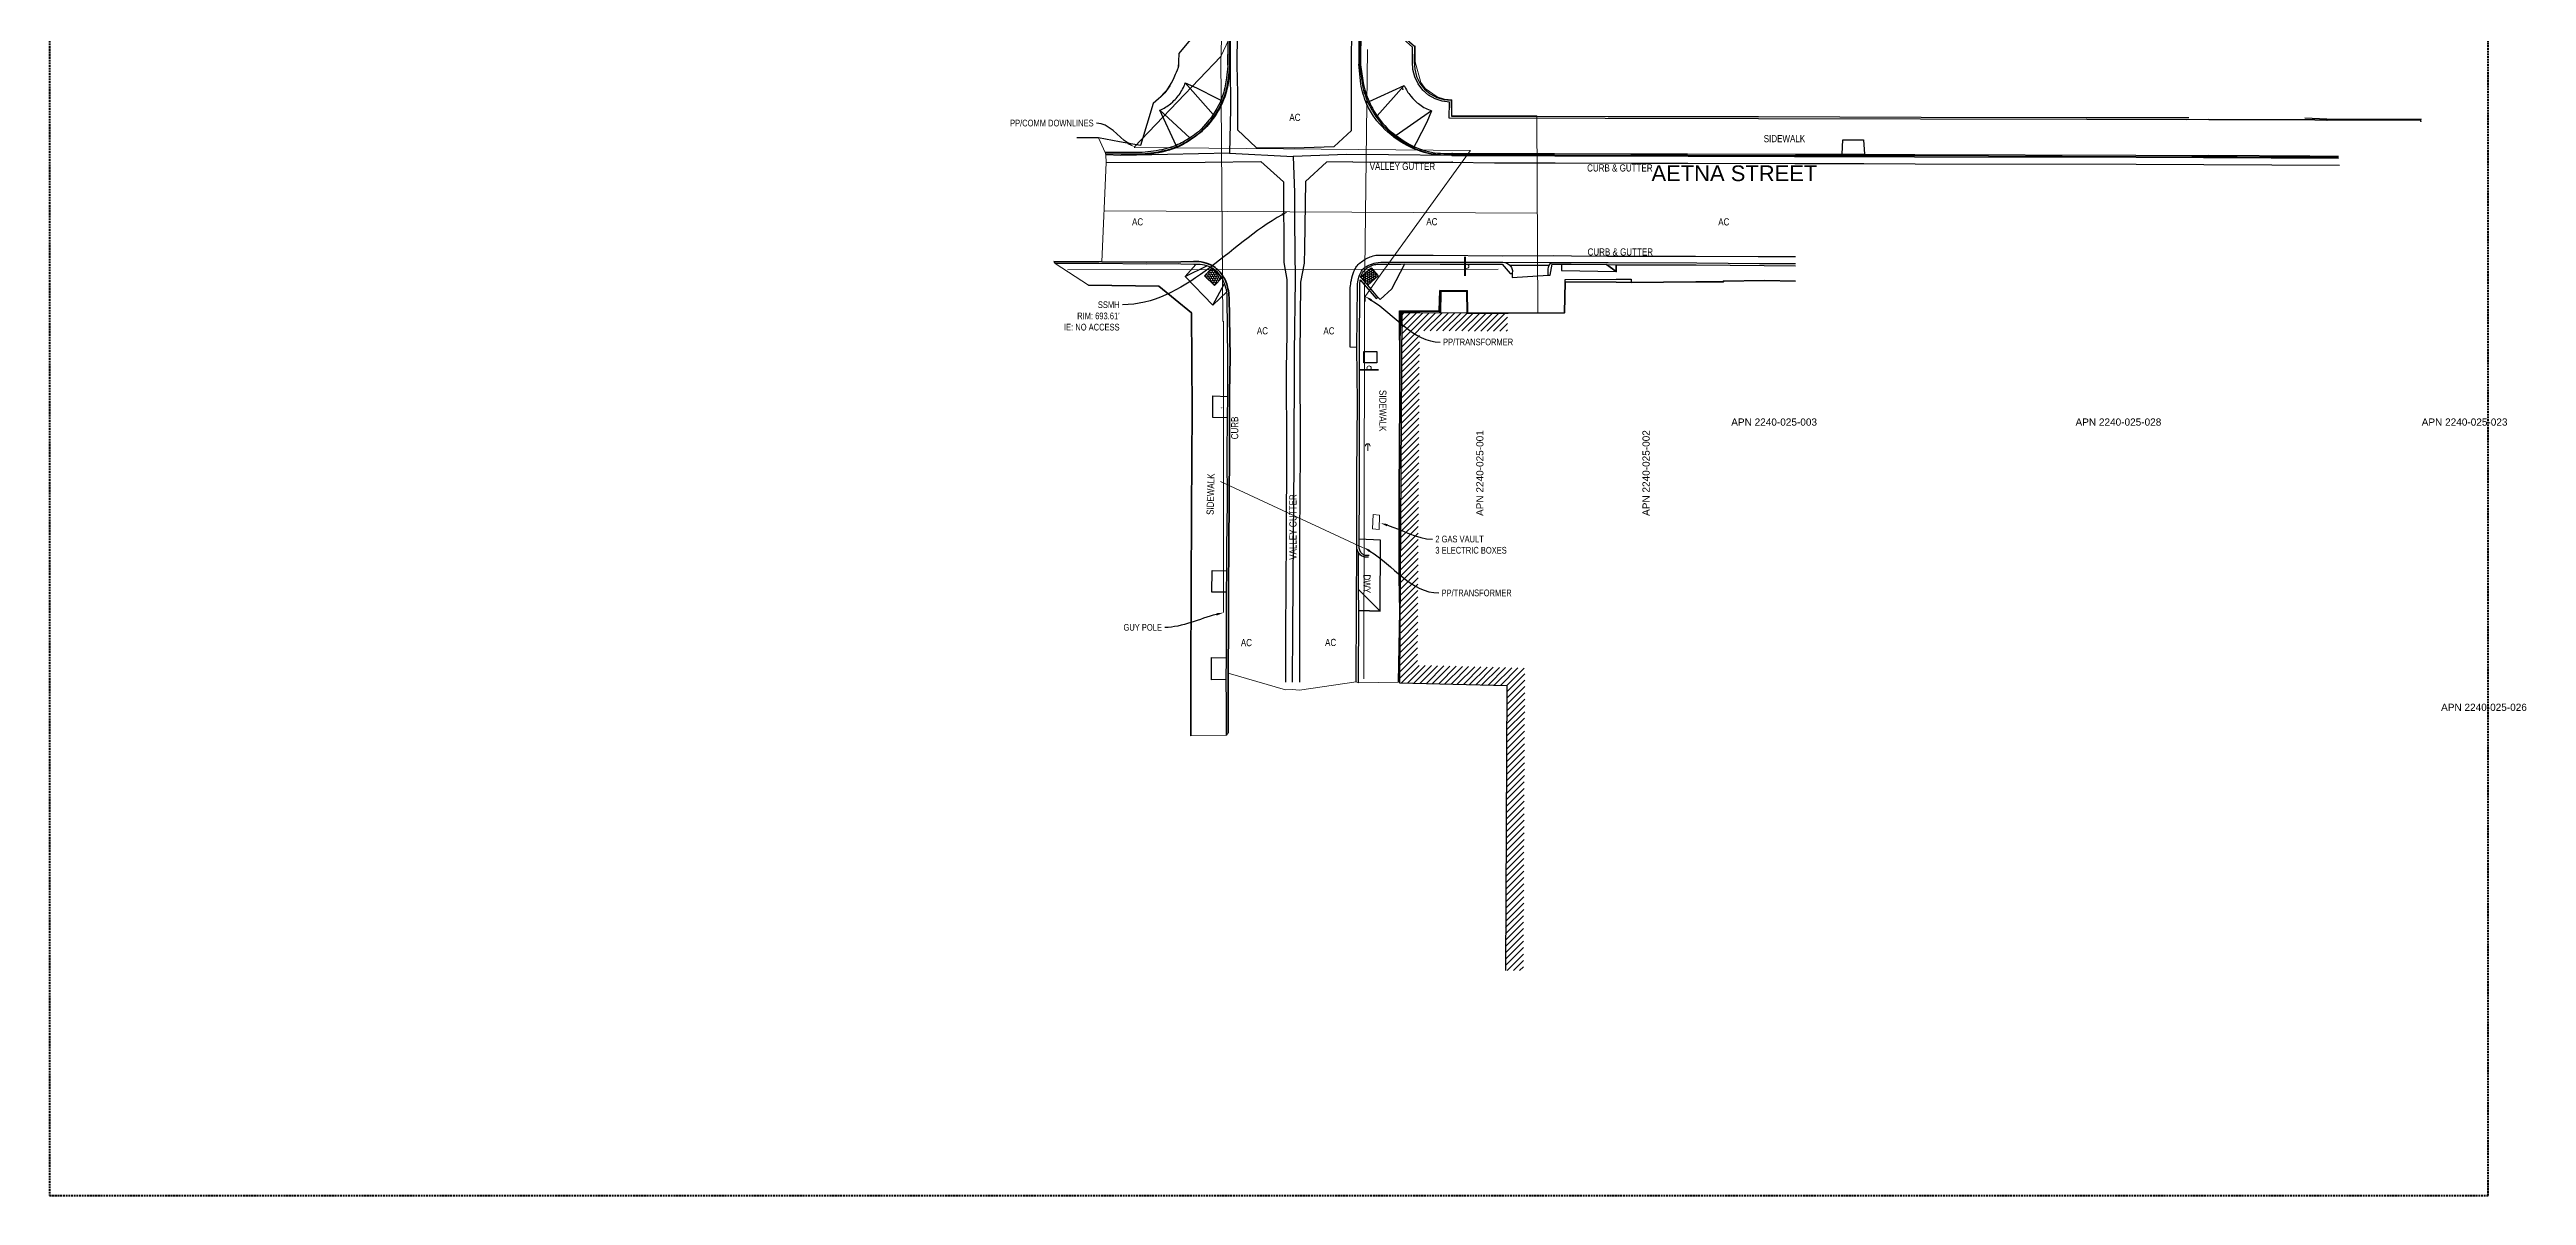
# Model space of a CAD drawing. Extents: x 6426839 to 6430001, y 1887965 to 1888845.
# Drawn here: x 6426927 to 6427618, y 1887965 to 1888285 of the extents above; entities that cross this region are included whole.
import ezdxf
from ezdxf import colors
from ezdxf.entities.mleader import LeaderData, LeaderLine
from ezdxf.lldxf.tags import DXFTag
from ezdxf.math import Vec2, Vec3

# ---------------------------------------------------------------- set-up
doc = ezdxf.new("R2010")
doc.units = 21
doc.header["$MEASUREMENT"] = 0
doc.linetypes.add('DASHED', pattern=[0.75, 0.5, -0.25])
doc.layers.get('0').update_dxf_attribs({"color": 253})
doc.layers.add('C-TINN-DSRF-BNDY-', color=253, linetype='Continuous', lineweight=15, plot=False)
for name, color, linetype, lineweight in [('R-Row-Misc-Txto', 253, 'Continuous', 5), ('R-Row-Sname', 253, 'Continuous', 0), ('V-ANNO-BRNG-LINE-', 253, 'DASHED', 50), ('V-DETL-PATT-BLDG-', 253, 'Continuous', 13), ('VF-BLDG-LINE-', 253, 'Continuous', 25), ('VF-COMM-OVHD-LINE-', 253, 'OVERHEADCOMM', 15), ('VF-ELEC-OVHD-LINE-', 253, 'OVERHEADELECTRIC', 15), ('VF-FENC-LINE-', 253, 'FENCE', 25), ('VF-NGAS-VALT-LINE-', 253, 'Continuous', 13), ('VF-PVMT-EDGE-LINE-', 253, 'EDGEOFPAVEMENT', 35), ('VF-ROAD-DRIV-LINE-', 253, 'Continuous', 35), ('VF-SSWR-PIPE-LINE-QLA-', 253, 'SEWER', 15), ('VF-TOPO-CONC-EDGE-LINE-', 253, 'Continuous', 25), ('VF-TOPO-CONC-GTFL-LINE-', 253, 'Continuous', 25), ('VF-TOPO-CONC-LIPG-LINE-', 253, 'Continuous', 25), ('VF-TOPO-CONC-TBCB-LINE-', 253, 'Continuous', 25), ('VF-TOPO-CONC-TBWK-LINE-', 253, 'Continuous', 35), ('VF-TOPO-CONC-TFCB-LINE-', 253, 'Continuous', 25), ('VF-TOPO-TEXT-', 253, 'Continuous', 25), ('VN-ELEC-GWIR-', 253, 'Continuous', 13), ('VN-ELEC-GWIR-SYMB-', 253, 'Continuous', 13), ('VN-ELEC-TSEL-SYMB-', 253, 'Continuous', 13), ('VN-PLNT-TREE-', 253, 'Continuous', 13)]:
    doc.layers.add(name, color=color, linetype=linetype, lineweight=lineweight)
doc.styles.add('G1_1 8_0', font='arial.ttf')
doc.styles.add('G4_7 32', font='arial.ttf', dxfattribs={"height": 0.219})
doc.styles.add('NCS1', font='arial.ttf', dxfattribs={"width": 0.8, "height": 0.09375})
doc.styles.add('NCS1-Anno', font='arial.ttf', dxfattribs={"width": 0.8, "height": 0.1})
doc.styles.get("Standard").update_dxf_attribs({"font": 'arial.ttf'})
tags = doc.linetypes.add('EDGEOFPAVEMENT', pattern='A,1,-0.03,["EP",Standard,S=0.08,R=0,X=0,Y=-0.04],-0.16,1', length=2.19).pattern_tags.tags
tags[6] = DXFTag(74, 10)
tags = doc.linetypes.add('FENCE', pattern='A,0.5,-0.03,["X",Standard,S=0.08,R=0,X=0,Y=-0.04],-0.08,0.5', length=1.11).pattern_tags.tags
tags[6] = DXFTag(74, 10)
tags = doc.linetypes.add('OVERHEADCOMM', pattern='A,1,-0.03,["OC",Standard,S=0.08,R=0,X=0,Y=-0.04],-0.16,1', length=2.19).pattern_tags.tags
tags[6] = DXFTag(74, 10)
tags = doc.linetypes.add('OVERHEADELECTRIC', pattern='A,1,-0.03,["OE",Standard,S=0.08,R=0,X=0,Y=-0.04],-0.16,1', length=2.19).pattern_tags.tags
tags[6] = DXFTag(74, 10)
tags = doc.linetypes.add('SEWER', pattern='A,1,-0.03,["SS",Standard,S=0.08,R=0,X=0,Y=-0.04],-0.16,1', length=2.19).pattern_tags.tags
tags[6] = DXFTag(74, 10)

# ---------------------------------------------------------------- blocks, each defined once
blk = doc.blocks.new('Guy Wire')
at = {"color": 0}
blk.add_line((0, 0), (0, 0.101), dxfattribs=at)
blk.add_arc((0, 0.033), 0.0335, 180.3664, 359.6336, dxfattribs=at)
blk = doc.blocks.new('Sign')
at = {"color": 0}
for p, q in [((0.131, -0.018), (-0.131, -0.018)), ((0.131, -0.03), (-0.131, -0.03))]:
    blk.add_line(p, q, dxfattribs=at)
blk.add_circle((0, 0), 0.03, dxfattribs=at)

msp = doc.modelspace()

# ---------------------------------------------------------------- hatches: boundary and pattern name
at = {"layer": 'V-DETL-PATT-BLDG-'}
h = msp.add_hatch(dxfattribs=at)
h.set_pattern_fill('ANSI31', color=256, scale=10)
h.set_pattern_definition([(45, (0, 0), (-0.88388347648, 0.88388347648), [])])
h.paths.add_polyline_path([(6427338.62, 1888112.39), (6427308.67, 1888113.16), (6427309.23, 1888206.72), (6427304.23, 1888206.72), (6427303.73, 1888123.07), (6427304.29, 1888121.61), (6427303.72, 1888121.39), (6427303.64, 1888108.29), (6427333.6, 1888107.52), (6427333.19, 1888028.07), (6427338.19, 1888028.05)])
h.paths.add_polyline_path([(6427333.78, 1888211.36), (6427328.52, 1888211.37), (6427322.61, 1888211.34), (6427322.59, 1888211.39), (6427315.09, 1888211.41), (6427315.09, 1888211.4), (6427315.08, 1888211.41), (6427306.35, 1888211.43), (6427304.26, 1888211.44), (6427304.26, 1888211.02), (6427304.25, 1888209.76), (6427309.19, 1888209.76), (6427309.19, 1888206.72), (6427309.23, 1888206.72), (6427309.23, 1888206.42), (6427333.77, 1888206.36)])
h.paths.add_polyline_path([(6427309.19, 1888209.76), (6427304.25, 1888209.76), (6427304.23, 1888206.72), (6427309.19, 1888206.72)])
at = {"layer": 'VF-TOPO-CONC-EDGE-LINE-'}
h = msp.add_hatch(dxfattribs=at)
h.set_pattern_fill('HONEY', color=256, scale=3, angle=94.26735)
h.set_pattern_definition([(94.267348677, (8788496.46813, -4380751.9702), (-0.365715071283, 0.536775080119), [0.375, -0.75]), (214.267348677, (8788496.46813, -4380751.9702), (-0.28200331986, -0.585106082337), [0.375, -0.75]), (154.267348677, (8788496.46813, -4380751.9702), (-0.647718391143, -0.048331002219), [-0.75, 0.375])])
h.paths.add_polyline_path([(6427251.36, 1888223.95), (6427249.63, 1888222.18), (6427249.64, 1888221.98), (6427251.84, 1888220.93), (6427253.01, 1888220.44), (6427253.42, 1888220.47), (6427254.14, 1888221.2)])
h.paths.add_polyline_path([(6427249.64, 1888221.98), (6427249.69, 1888221.35), (6427250.74, 1888220.3), (6427253.01, 1888220.44), (6427251.84, 1888220.93)])
h.paths.add_polyline_path([(6427250.94, 1888220.11), (6427252.03, 1888219.04), (6427252.14, 1888219.15), (6427253.22, 1888220.25)])
h.paths.add_polyline_path([(6427250.74, 1888220.3), (6427250.94, 1888220.11), (6427253.22, 1888220.25), (6427253.29, 1888220.33), (6427253.01, 1888220.44)])
h.paths.add_polyline_path([(6427249.5, 1888222.05), (6427249.24, 1888221.79), (6427249.69, 1888221.35), (6427249.64, 1888221.98)])
h = msp.add_hatch(dxfattribs=at)
h.set_pattern_fill('HONEY', color=256, scale=3)
h.set_pattern_definition([(0, (0, 0), (0.5625, 0.324759526419), [0.375, -0.75]), (120, (0, 0), (-0.5625, 0.324759526419), [0.375, -0.75]), (60, (0, 0), (1e-16, 0.649519052838), [-0.75, 0.375])])
h.paths.add_polyline_path([(6427297.69, 1888221.77), (6427296.11, 1888223.6), (6427295.9, 1888223.6), (6427294.69, 1888221.48), (6427294.12, 1888220.35), (6427294.11, 1888219.94), (6427294.79, 1888219.17)])
h.paths.add_polyline_path([(6427295.9, 1888223.6), (6427295.27, 1888223.59), (6427294.15, 1888222.62), (6427294.12, 1888220.35), (6427294.69, 1888221.48)], flags=17)
h.paths.add_polyline_path([(6427293.94, 1888222.44), (6427292.79, 1888221.43), (6427292.9, 1888221.31), (6427293.91, 1888220.16)])
h.paths.add_polyline_path([(6427294.15, 1888222.62), (6427293.94, 1888222.44), (6427293.91, 1888220.16), (6427293.98, 1888220.08), (6427294.12, 1888220.35)])
h.paths.add_polyline_path([(6427295.98, 1888223.74), (6427295.74, 1888224.01), (6427295.27, 1888223.59), (6427295.9, 1888223.6)])

# ---------------------------------------------------------------- linework, layer by layer
at = {"layer": 'C-TINN-DSRF-BNDY-'}
msp.add_lwpolyline([(6427246.67, 1888289.24), (6427242.16, 1888283.79), (6427242.01, 1888281.56), (6427241.93, 1888279.91), (6427241.14, 1888277.9), (6427240.33, 1888276.19), (6427238.72, 1888273.47), (6427236.46, 1888271.14), (6427234.96, 1888269.87), (6427231.42, 1888258.08), (6427225.58, 1888259.12), (6427219.74, 1888260.29), (6427221.58, 1888256.21), (6427221.75, 1888255.53), (6427221.9, 1888253.42), (6427220.64, 1888225.68), (6427207.26, 1888225.79), (6427207.6, 1888225.24), (6427216.95, 1888219.13), (6427236.5, 1888218.9), (6427245.68, 1888211.44), (6427245.83, 1888184.28), (6427245.69, 1888156.45), (6427245.44, 1888111.82), (6427245.51, 1888093.48), (6427255.39, 1888093.65), (6427255.89, 1888094.35), (6427255.9, 1888110.99), (6427271.84, 1888106.35), (6427273.71, 1888106.37), (6427275.78, 1888106.26), (6427291.6, 1888108.54), (6427292.24, 1888108.25), (6427303.36, 1888108.5), (6427303.73, 1888128.24), (6427303.53, 1888137.66), (6427303.54, 1888147.75), (6427303.53, 1888161.53), (6427303.79, 1888186.97), (6427303.76, 1888203.73), (6427303.98, 1888211.75), (6427314.68, 1888211.9), (6427315.09, 1888211.4), (6427315.18, 1888217.35), (6427322.44, 1888217.37), (6427322.51, 1888211.56), (6427322.61, 1888211.34), (6427333.97, 1888211.4), (6427342.27, 1888211.43), (6427341.99, 1888266.4), (6427318.23, 1888266.46), (6427318.24, 1888270.85), (6427316.16, 1888271.07), (6427314.17, 1888271.7), (6427310.82, 1888274.06), (6427309.57, 1888275.66), (6427308.01, 1888281.47), (6427308.04, 1888285.9)], dxfattribs=at)
at = {"layer": 'V-ANNO-BRNG-LINE-'}
msp.add_lwpolyline([(6426927.23, 1888845.31), (6426927.23, 1887965.31), (6427607.23, 1887965.31), (6427607.23, 1888845.31), (6426927.23, 1888845.31)], dxfattribs=at)
at = {"layer": 'VF-BLDG-LINE-'}
for p, q in [((6427304.26, 1888211.44), (6427303.64, 1888108.29)), ((6427333.78, 1888211.36), (6427304.26, 1888211.44)), ((6427303.64, 1888108.29), (6427333.6, 1888107.52)), ((6427333.6, 1888107.52), (6427333.19, 1888028.07))]:
    msp.add_line(p, q, dxfattribs=at)
at = {"layer": 'VF-COMM-OVHD-LINE-', "ltscale": 0.6, "elevation": 694.48}
msp.add_lwpolyline([(6427294.08, 1888214.61), (6427294.07, 1888216.04)], dxfattribs=at)
at = {"layer": 'VF-COMM-OVHD-LINE-', "ltscale": 0.6}
for points in [[(6427254.58, 1888200.51), (6427254.58, 1888209.09)], [(6427254.56, 1888127.84), (6427254.58, 1888200.51)]]:
    msp.add_lwpolyline(points, dxfattribs=at)
at = {"layer": 'VF-ELEC-OVHD-LINE-', "ltscale": 0.6}
for points, elevation in [([(6427253.95, 1888282.98), (6427255.1, 1888366.87)], 694.59), ([(6427229.68, 1888257.7), (6427253.88, 1888282.93)], 694.69), ([(6427293.86, 1888215.99), (6427294.73, 1888284.87)], 694.48), ([(6427297.49, 1888220.91), (6427323.33, 1888256.62)], 694.48), ([(6427297.49, 1888220.91), (6427294.07, 1888216.04)], 694.48), ([(6427293.86, 1888206.27), (6427293.86, 1888215.99)], 694.48), ([(6427293.86, 1888206.27), (6427293.75, 1888109.36)], 694.48)]:
    msp.add_lwpolyline(points, dxfattribs=dict(at, elevation=elevation))
for points in [[(6427253.88, 1888282.93), (6427254.36, 1888209.05)], [(6427323.44, 1888256.75), (6427229.68, 1888257.56)], [(6427211.12, 1888223.48), (6427331.15, 1888223.64)], [(6427293.54, 1888145.92), (6427253.78, 1888164.45)]]:
    msp.add_lwpolyline(points, dxfattribs=at)
at = {"layer": 'VF-FENC-LINE-'}
msp.add_lwpolyline([(6427246.67, 1888289.24), (6427242.16, 1888283.79), (6427242.01, 1888281.56), (6427242.03, 1888281.15), (6427242.03, 1888280.73), (6427241.99, 1888280.32), (6427241.93, 1888279.91), (6427241.87, 1888279.64), (6427241.79, 1888279.39), (6427241.59, 1888278.88), (6427241.14, 1888277.9), (6427240.75, 1888277.04), (6427240.33, 1888276.19), (6427239.96, 1888275.49), (6427239.58, 1888274.79), (6427239.17, 1888274.12), (6427238.95, 1888273.79), (6427238.72, 1888273.47), (6427238.21, 1888272.84), (6427237.66, 1888272.24), (6427237.08, 1888271.67), (6427236.46, 1888271.14), (6427234.96, 1888269.87), (6427231.42, 1888258.08), (6427225.58, 1888259.12), (6427219.74, 1888260.29), (6427213.65, 1888260.3)], dxfattribs=at)
msp.add_point((6427588.47, 1888264.95), dxfattribs=at)
at = {"layer": 'VF-NGAS-VALT-LINE-'}
msp.add_lwpolyline([(6427297.97, 1888151.04), (6427298.12, 1888155.03), (6427296.34, 1888155.18), (6427296.14, 1888151.19), (6427297.97, 1888151.04)], close=True, dxfattribs=at)
at = {"layer": 'VF-PVMT-EDGE-LINE-'}
msp.add_lwpolyline([(6427255.89, 1888094.35), (6427255.85, 1888097.57), (6427255.9, 1888110.99), (6427255.93, 1888124.43), (6427255.96, 1888134.36), (6427256.04, 1888146.51), (6427256.17, 1888159.43), (6427256.24, 1888172.49), (6427256.27, 1888189.13), (6427256.4, 1888199.1), (6427256.17, 1888215.71), (6427256.11, 1888216.33), (6427256.03, 1888216.95), (6427255.93, 1888217.57), (6427255.8, 1888218.18), (6427255.59, 1888219.07), (6427255.47, 1888219.5), (6427255.32, 1888219.93), (6427255.09, 1888220.48), (6427254.82, 1888221.02), (6427254.51, 1888221.54), (6427254.18, 1888222.05), (6427253.9, 1888222.42), (6427253.61, 1888222.78), (6427253.3, 1888223.13), (6427252.97, 1888223.46), (6427252.62, 1888223.77), (6427252.26, 1888224.07), (6427251.89, 1888224.34), (6427251.5, 1888224.59), (6427251.21, 1888224.74), (6427250.92, 1888224.88), (6427250.32, 1888225.13), (6427249.7, 1888225.34), (6427249.07, 1888225.51), (6427248.38, 1888225.65), (6427247.67, 1888225.74), (6427246.96, 1888225.78), (6427246.25, 1888225.77), (6427242.72, 1888225.72), (6427232.98, 1888225.55), (6427220.66, 1888225.68), (6427207.26, 1888225.79)], dxfattribs=at)
at = {"layer": 'VF-ROAD-DRIV-LINE-'}
for points in [[(6427524.59, 1888255.26), (6427529.32, 1888255.31), (6427557.47, 1888255.18)], [(6427361.42, 1888224.96), (6427364.11, 1888222.98), (6427364.1, 1888224.86)], [(6427292.31, 1888128.42), (6427298.25, 1888128.29), (6427292.21, 1888134.29)]]:
    msp.add_lwpolyline(points, dxfattribs=at)
at = {"layer": 'VF-SSWR-PIPE-LINE-QLA-', "ltscale": 0.6, "elevation": 693.61}
msp.add_lwpolyline([(6427221.29, 1888239.93), (6427342.13, 1888239.22)], dxfattribs=at)
at = {"layer": 'VF-TOPO-CONC-EDGE-LINE-'}
msp.add_line((6427348.79, 1888225.03), (6427351.5, 1888225.01), dxfattribs=at)
for points in [[(6427523.22, 1888265.31), (6427495.28, 1888265.42), (6427448.94, 1888265.5), (6427403.77, 1888265.59), (6427361.01, 1888265.67), (6427317.52, 1888265.73), (6427317.58, 1888270.25), (6427315.53, 1888270.52), (6427313.57, 1888271.17), (6427311.77, 1888272.19), (6427310.15, 1888273.6), (6427308.84, 1888275.3), (6427307.89, 1888277.23), (6427307.35, 1888279.31), (6427307.24, 1888281.45), (6427307.27, 1888285.54), (6427303.1, 1888289.22), (6427303.13, 1888334.12), (6427303.09, 1888380.53), (6427307.51, 1888382.92), (6427307.51, 1888388.19), (6427327.44, 1888388.16), (6427327.38, 1888387.64)], [(6427241.34, 1888258.14), (6427236.86, 1888267.94), (6427237.25, 1888268.13), (6427237.64, 1888268.33), (6427238.02, 1888268.54), (6427238.39, 1888268.77), (6427238.76, 1888269), (6427239.11, 1888269.25), (6427239.46, 1888269.51), (6427239.8, 1888269.78), (6427240.45, 1888270.34), (6427240.77, 1888270.64), (6427241.07, 1888270.95), (6427241.36, 1888271.27), (6427241.65, 1888271.59), (6427241.92, 1888271.93), (6427242.18, 1888272.27), (6427242.45, 1888272.66), (6427242.7, 1888273.05), (6427242.95, 1888273.46), (6427243.17, 1888273.87), (6427243.38, 1888274.29), (6427243.58, 1888274.72), (6427243.76, 1888275.16), (6427243.93, 1888275.6), (6427247.09, 1888274.23), (6427252.87, 1888271.24), (6427253.84, 1888270.74)], [(6427243.93, 1888275.6), (6427251.7, 1888266.78)], [(6427295.16, 1888270.37), (6427304.96, 1888274.84), (6427305.15, 1888274.45), (6427305.35, 1888274.07), (6427305.56, 1888273.69), (6427305.78, 1888273.31), (6427306.02, 1888272.95), (6427306.27, 1888272.59), (6427306.53, 1888272.24), (6427306.8, 1888271.9), (6427307.36, 1888271.25), (6427307.66, 1888270.94), (6427307.97, 1888270.63), (6427308.28, 1888270.34), (6427308.61, 1888270.06), (6427308.95, 1888269.79), (6427309.29, 1888269.53), (6427309.67, 1888269.26), (6427310.07, 1888269), (6427310.47, 1888268.76), (6427310.89, 1888268.53), (6427311.31, 1888268.32), (6427311.74, 1888268.12), (6427312.17, 1888267.94), (6427312.61, 1888267.78), (6427311.25, 1888264.62), (6427308.26, 1888258.83), (6427307.76, 1888257.86)], [(6427304.96, 1888274.84), (6427297.39, 1888266.4)], [(6427236.86, 1888267.94), (6427245.16, 1888260.25)], [(6427312.61, 1888267.78), (6427302.68, 1888260.95)], [(6427427.07, 1888255.72), (6427427.31, 1888259.68), (6427433, 1888259.72), (6427433.36, 1888255.68)], [(6427332.44, 1888225.55), (6427333.51, 1888225.36), (6427334.41, 1888224.75), (6427334.89, 1888224.07), (6427335.13, 1888223.26), (6427335.11, 1888222.42), (6427335.09, 1888221.32), (6427345.12, 1888221.96), (6427345.15, 1888223.68), (6427345.19, 1888224.22), (6427345.39, 1888224.73), (6427345.8, 1888225.21), (6427346.36, 1888225.52)], [(6427246.87, 1888224.96), (6427243.9, 1888221.6), (6427251.56, 1888213.64), (6427255.5, 1888217.32)], [(6427243.9, 1888221.6), (6427249.91, 1888224.59)], [(6427254.14, 1888221.2), (6427252.14, 1888219.15), (6427252.03, 1888219.04), (6427249.24, 1888221.79), (6427251.36, 1888223.95)], [(6427254.14, 1888221.2), (6427251.36, 1888223.95)], [(6427251.56, 1888213.64), (6427254.82, 1888219.65)], [(6427294.79, 1888219.17), (6427292.9, 1888221.31), (6427292.79, 1888221.43), (6427295.74, 1888224.01), (6427297.69, 1888221.77)], [(6427297.18, 1888215.44), (6427297.58, 1888215.82), (6427294.79, 1888219.17), (6427297.69, 1888221.77)], [(6427297.58, 1888215.82), (6427298.24, 1888215.2), (6427301.53, 1888218.18), (6427305.11, 1888225.09)], [(6427348.79, 1888225.03), (6427348.83, 1888223.29), (6427364.11, 1888222.98)], [(6427349.85, 1888220.1), (6427349.82, 1888220.72), (6427364.05, 1888220.82), (6427368.28, 1888220.85), (6427368.29, 1888219.96)], [(6427303.63, 1888203.83), (6427303.65, 1888212.02), (6427314.72, 1888212.11)], [(6427322.51, 1888211.56), (6427322.44, 1888217.37), (6427315.18, 1888217.35), (6427315.09, 1888211.4)], [(6427291.6, 1888108.5), (6427291.69, 1888129.62), (6427291.74, 1888146.39), (6427291.71, 1888166.4), (6427291.93, 1888186.58), (6427291.8, 1888201.78)], [(6427255.7, 1888182.2), (6427251.59, 1888182.24), (6427251.64, 1888188.32), (6427255.75, 1888188.13)], [(6427294.99, 1888143.32), (6427294.74, 1888143.29), (6427294.49, 1888143.29), (6427294.23, 1888143.3), (6427293.98, 1888143.34), (6427293.74, 1888143.41), (6427293.5, 1888143.49), (6427293.27, 1888143.6), (6427293.05, 1888143.72), (6427292.82, 1888143.9), (6427292.6, 1888144.11), (6427292.41, 1888144.33), (6427292.24, 1888144.57), (6427292.12, 1888144.77), (6427292.02, 1888144.99), (6427291.93, 1888145.21), (6427291.85, 1888145.44), (6427291.8, 1888145.68), (6427291.76, 1888145.92), (6427291.74, 1888146.15), (6427291.74, 1888146.39)], [(6427298.25, 1888128.29), (6427298.4, 1888148.07), (6427292.43, 1888148.3)], [(6427255.44, 1888133.56), (6427251.33, 1888133.56), (6427251.38, 1888139.62), (6427255.5, 1888139.55)], [(6427255.35, 1888109.22), (6427251.19, 1888109.15), (6427251.26, 1888115.29), (6427255.4, 1888115.26)]]:
    msp.add_lwpolyline(points, dxfattribs=at)
msp.add_lwpolyline([(6427293.75, 1888200.69), (6427297.32, 1888200.68), (6427297.31, 1888197.49), (6427293.74, 1888197.49)], close=True, dxfattribs=at)
for p in [(6427304.59, 1888273.81), (6427295.46, 1888269.73), (6427241.34, 1888258.14)]:
    msp.add_point(p, dxfattribs=at)
at = {"layer": 'VF-TOPO-CONC-GTFL-LINE-'}
msp.add_line((6427256.25, 1888256.03), (6427230.35, 1888255.47), dxfattribs=at)
for points in [[(6427234.99, 1888397.87), (6427235.29, 1888397.95), (6427241.62, 1888397.88), (6427245.69, 1888397.81), (6427251.45, 1888397.8), (6427252.98, 1888397.73), (6427254.41, 1888397.2), (6427255.59, 1888396.28), (6427256.45, 1888395.06), (6427256.91, 1888393.63), (6427256.92, 1888387.04), (6427256.86, 1888383.05), (6427256.87, 1888376.43), (6427256.76, 1888369.41), (6427256.81, 1888352.35), (6427256.79, 1888339.55), (6427256.63, 1888319.98), (6427256.52, 1888304.6), (6427256.48, 1888298.32), (6427256.39, 1888280.6)], [(6427292.36, 1888290.94), (6427292.32, 1888280.79)], [(6427256.39, 1888280.6), (6427255.96, 1888276.01), (6427255.88, 1888275.46), (6427255.79, 1888274.91), (6427255.68, 1888274.37), (6427255.55, 1888273.82), (6427255.41, 1888273.28), (6427255.26, 1888272.75), (6427255.1, 1888272.21), (6427254.92, 1888271.68), (6427254.62, 1888270.88), (6427254.28, 1888270.09), (6427253.92, 1888269.31), (6427253.53, 1888268.54), (6427253.13, 1888267.83), (6427252.72, 1888267.12), (6427252.28, 1888266.43), (6427251.81, 1888265.76), (6427251.36, 1888265.16), (6427250.88, 1888264.57), (6427250.39, 1888264), (6427249.89, 1888263.44), (6427249.34, 1888262.84), (6427248.76, 1888262.27), (6427248.44, 1888261.98), (6427248.11, 1888261.7), (6427247.43, 1888261.15), (6427246.75, 1888260.64), (6427246.06, 1888260.14), (6427244.99, 1888259.42), (6427244.44, 1888259.07), (6427243.88, 1888258.74), (6427243.32, 1888258.42), (6427242.75, 1888258.12), (6427242.17, 1888257.84), (6427241.58, 1888257.57), (6427241.07, 1888257.37), (6427240.55, 1888257.18), (6427240.03, 1888257.01), (6427239.51, 1888256.84), (6427238.45, 1888256.55), (6427237.39, 1888256.29), (6427236.52, 1888256.1), (6427235.65, 1888255.94), (6427234.77, 1888255.8), (6427233.89, 1888255.68), (6427233.01, 1888255.59), (6427232.13, 1888255.53), (6427231.24, 1888255.49), (6427230.35, 1888255.47), (6427225.96, 1888255.36), (6427221.75, 1888255.53)], [(6427256.39, 1888280.6), (6427256.5, 1888268.32), (6427256.25, 1888256.03), (6427273.98, 1888255.09), (6427274.36, 1888245.06), (6427274.35, 1888241.66), (6427274.35, 1888236.9), (6427274.54, 1888220.69), (6427274.24, 1888200.35), (6427274.23, 1888169.25), (6427274, 1888149.11), (6427273.78, 1888123.15), (6427273.72, 1888108.5)], [(6427318.32, 1888255.31), (6427312.85, 1888255.58), (6427312.06, 1888255.76), (6427311.27, 1888255.96), (6427310.49, 1888256.19), (6427309.71, 1888256.44), (6427308.95, 1888256.71), (6427308.19, 1888257.01), (6427307.44, 1888257.33), (6427306.7, 1888257.67), (6427305.75, 1888258.15), (6427304.81, 1888258.68), (6427303.88, 1888259.24), (6427302.97, 1888259.84), (6427302.08, 1888260.48), (6427301.22, 1888261.16), (6427300.38, 1888261.87), (6427299.57, 1888262.61), (6427298.8, 1888263.39), (6427298.06, 1888264.19), (6427297.36, 1888265.03), (6427296.7, 1888265.89), (6427296.39, 1888266.33), (6427296.09, 1888266.78), (6427295.81, 1888267.24), (6427295.53, 1888267.7), (6427295.27, 1888268.17), (6427295.02, 1888268.64), (6427294.78, 1888269.12), (6427294.56, 1888269.6), (6427294.27, 1888270.29), (6427294, 1888270.98), (6427293.76, 1888271.69), (6427293.53, 1888272.41), (6427293.34, 1888273.13), (6427293.16, 1888273.85), (6427293.01, 1888274.59), (6427292.88, 1888275.32), (6427292.32, 1888280.79)], [(6427318.32, 1888255.31), (6427300.55, 1888255.54), (6427288.86, 1888255.58), (6427273.98, 1888255.09)], [(6427318.32, 1888255.31), (6427330.27, 1888255.3), (6427346.95, 1888255.24), (6427368.17, 1888255.21), (6427384.15, 1888255.19), (6427413.82, 1888255.06), (6427427.32, 1888255.07), (6427433.03, 1888255.05), (6427447.28, 1888255), (6427509.04, 1888254.83), (6427565.53, 1888254.61)], [(6427291.8, 1888201.78), (6427291.8, 1888201.93), (6427291.87, 1888209.95), (6427291.95, 1888219.06), (6427291.97, 1888219.56), (6427292.02, 1888220.06), (6427292.1, 1888220.56), (6427292.21, 1888221.05), (6427292.31, 1888221.37), (6427292.41, 1888221.69), (6427292.53, 1888222), (6427292.66, 1888222.31), (6427292.84, 1888222.69), (6427293.03, 1888223.05), (6427293.25, 1888223.4), (6427293.38, 1888223.57), (6427293.51, 1888223.72), (6427293.69, 1888223.89), (6427293.87, 1888224.04), (6427294.07, 1888224.18), (6427294.27, 1888224.3), (6427294.7, 1888224.53), (6427295.14, 1888224.74), (6427295.61, 1888224.95), (6427296.1, 1888225.12), (6427296.59, 1888225.27), (6427297.09, 1888225.39), (6427297.75, 1888225.52), (6427298.42, 1888225.61), (6427301.74, 1888225.62), (6427332.44, 1888225.55)], [(6427332.44, 1888225.55), (6427346.36, 1888225.52), (6427351.43, 1888225.53), (6427361.88, 1888225.5), (6427386.53, 1888225.38), (6427404.04, 1888225.26), (6427414.05, 1888225.25)]]:
    msp.add_lwpolyline(points, dxfattribs=at)
for p in [(6427256.39, 1888280.6), (6427318.32, 1888255.31)]:
    msp.add_point(p, dxfattribs=at)
at = {"layer": 'VF-TOPO-CONC-LIPG-LINE-'}
for points in [[(6427258.5, 1888298.64), (6427258.29, 1888280.54), (6427258.47, 1888272.71), (6427258.49, 1888262.47), (6427263.68, 1888257.53), (6427274.27, 1888257.45), (6427285.39, 1888257.82), (6427290.24, 1888262.3), (6427290.23, 1888270), (6427290.24, 1888275.37), (6427290.3, 1888280.72), (6427290.38, 1888291.08)], [(6427221.9, 1888253.42), (6427249.51, 1888253.49), (6427264.99, 1888253.63), (6427271.32, 1888247.95), (6427271.43, 1888225.54), (6427272.26, 1888220.74), (6427272.28, 1888205.43), (6427272.09, 1888195.91), (6427272.11, 1888172.65), (6427272.06, 1888149.22), (6427271.95, 1888135.46), (6427271.89, 1888122.17), (6427271.84, 1888108.5)], [(6427290.6, 1888253.53), (6427283.26, 1888253.49), (6427277.42, 1888248.07), (6427277.18, 1888229.38), (6427277.08, 1888225.29), (6427276.05, 1888220), (6427275.89, 1888199.35), (6427275.93, 1888172.67), (6427275.74, 1888149.26), (6427275.76, 1888135.49), (6427275.76, 1888122.18), (6427275.77, 1888108.5)], [(6427290.6, 1888253.53), (6427306.84, 1888253.44), (6427318.38, 1888253.46)], [(6427318.38, 1888253.46), (6427330.15, 1888253.29), (6427347.02, 1888253.29), (6427368.33, 1888253.2), (6427384.08, 1888253.21), (6427413.88, 1888253.14), (6427427.23, 1888253.07), (6427433.13, 1888253.06), (6427447.46, 1888253.03), (6427509.08, 1888252.94), (6427565.73, 1888252.67)], [(6427291.8, 1888201.78), (6427289.93, 1888201.86), (6427289.91, 1888217.99), (6427289.93, 1888218.49), (6427289.98, 1888219), (6427290.04, 1888219.5), (6427290.12, 1888220), (6427290.24, 1888220.61), (6427290.38, 1888221.22), (6427290.54, 1888221.84), (6427290.72, 1888222.44), (6427290.95, 1888223.02), (6427291.21, 1888223.58), (6427291.36, 1888223.85), (6427291.52, 1888224.11), (6427291.7, 1888224.36), (6427291.89, 1888224.61), (6427292.16, 1888224.91), (6427292.44, 1888225.19), (6427292.74, 1888225.46), (6427293.06, 1888225.72), (6427293.39, 1888225.96), (6427293.73, 1888226.18), (6427294.07, 1888226.39), (6427294.43, 1888226.59), (6427294.78, 1888226.77), (6427295.14, 1888226.93), (6427295.51, 1888227.08), (6427295.89, 1888227.21), (6427296.27, 1888227.32), (6427296.66, 1888227.42), (6427297.05, 1888227.5), (6427297.44, 1888227.57), (6427313.03, 1888227.53), (6427332.44, 1888227.39)], [(6427332.44, 1888227.39), (6427346.55, 1888227.42), (6427351.61, 1888227.39), (6427361.68, 1888227.3), (6427386.2, 1888227.23), (6427403.68, 1888227.15), (6427414.06, 1888227.14)]]:
    msp.add_lwpolyline(points, dxfattribs=at)
msp.add_point((6427318.38, 1888253.46), dxfattribs=at)
at = {"layer": 'VF-TOPO-CONC-TBCB-LINE-'}
for p, q in [((6427523.21, 1888265.95), (6427523.72, 1888265.89)), ((6427529.37, 1888265.4), (6427523.22, 1888265.31)), ((6427334.41, 1888224.75), (6427345.39, 1888224.73))]:
    msp.add_line(p, q, dxfattribs=at)
for points in [[(6427327.38, 1888387.64), (6427308, 1888387.67), (6427308.03, 1888382.63), (6427303.65, 1888380.22), (6427303.64, 1888334.1), (6427303.64, 1888289.48), (6427307.84, 1888285.78), (6427307.78, 1888281.49), (6427307.89, 1888279.4), (6427308.42, 1888277.38), (6427309.35, 1888275.51), (6427310.64, 1888273.87), (6427312.23, 1888272.52), (6427314.04, 1888271.53), (6427316.02, 1888270.92), (6427318.08, 1888270.72), (6427318.14, 1888266.34), (6427361.85, 1888266.25), (6427403.75, 1888266.17), (6427449.15, 1888266), (6427495.24, 1888265.95), (6427523.21, 1888265.95)], [(6427255.96, 1888298.35), (6427255.73, 1888280.64), (6427255.81, 1888280.25), (6427255.73, 1888279.44), (6427255.64, 1888278.63), (6427255.54, 1888277.82), (6427255.42, 1888277.02), (6427255.24, 1888275.87), (6427255.04, 1888274.73), (6427254.93, 1888274.16), (6427254.8, 1888273.6), (6427254.65, 1888273.04), (6427254.49, 1888272.48), (6427254.31, 1888271.96), (6427254.13, 1888271.45), (6427253.93, 1888270.94), (6427253.71, 1888270.44), (6427253.25, 1888269.45), (6427252.75, 1888268.48), (6427252.46, 1888267.98), (6427252.16, 1888267.49), (6427251.85, 1888267.01), (6427251.53, 1888266.53), (6427251.2, 1888266.06), (6427250.85, 1888265.6), (6427250.5, 1888265.15), (6427250.14, 1888264.7), (6427249.59, 1888264.08), (6427249.02, 1888263.46), (6427248.33, 1888262.7), (6427247.98, 1888262.32), (6427247.61, 1888261.96), (6427247.35, 1888261.74), (6427247.07, 1888261.52), (6427246.51, 1888261.12), (6427245.34, 1888260.37), (6427244.37, 1888259.75), (6427243.39, 1888259.16), (6427242.89, 1888258.89), (6427242.38, 1888258.62), (6427241.86, 1888258.37), (6427241.34, 1888258.14), (6427240.86, 1888257.95), (6427240.37, 1888257.78), (6427239.38, 1888257.47), (6427238.38, 1888257.19), (6427237.38, 1888256.95), (6427236.61, 1888256.79), (6427235.83, 1888256.64), (6427235.05, 1888256.51), (6427234.27, 1888256.41), (6427233.48, 1888256.32), (6427232.69, 1888256.25), (6427231.9, 1888256.2), (6427231.12, 1888256.18), (6427226.01, 1888256.16), (6427221.58, 1888256.21)], [(6427292.91, 1888290.99), (6427292.82, 1888280.63), (6427293.65, 1888275.03), (6427293.81, 1888274.35), (6427293.98, 1888273.67), (6427294.18, 1888272.99), (6427294.39, 1888272.33), (6427294.63, 1888271.66), (6427294.89, 1888271.01), (6427295.16, 1888270.37), (6427295.46, 1888269.73), (6427295.76, 1888269.12), (6427296.08, 1888268.52), (6427296.42, 1888267.93), (6427296.77, 1888267.35), (6427297.39, 1888266.4), (6427297.72, 1888265.93), (6427298.05, 1888265.48), (6427298.53, 1888264.85), (6427299.03, 1888264.25), (6427299.55, 1888263.66), (6427300.1, 1888263.09), (6427300.71, 1888262.52), (6427301.35, 1888261.98), (6427302.01, 1888261.46), (6427302.68, 1888260.95), (6427303.34, 1888260.45), (6427304.01, 1888259.97), (6427304.69, 1888259.5), (6427305.38, 1888259.06), (6427306.32, 1888258.52), (6427307.28, 1888258.02), (6427307.77, 1888257.79), (6427308.26, 1888257.57), (6427308.76, 1888257.36), (6427309.26, 1888257.16), (6427310.08, 1888256.88), (6427310.9, 1888256.63), (6427311.74, 1888256.42), (6427312.58, 1888256.24), (6427313.42, 1888256.1), (6427314.27, 1888256), (6427315.12, 1888255.94), (6427315.97, 1888255.91), (6427318.3, 1888255.87), (6427330.37, 1888255.88), (6427346.89, 1888255.89), (6427368.19, 1888255.76), (6427383.96, 1888255.78), (6427414.09, 1888255.68), (6427427.07, 1888255.72), (6427433.36, 1888255.68), (6427447.38, 1888255.64), (6427509.01, 1888255.43), (6427565.5, 1888255.18)], [(6427588.61, 1888265.34), (6427562.23, 1888265.44), (6427556.07, 1888265.74)], [(6427255.39, 1888093.65), (6427255.41, 1888096.39), (6427255.4, 1888102.22), (6427255.35, 1888109.22), (6427255.4, 1888115.26), (6427255.46, 1888123.83), (6427255.44, 1888133.56), (6427255.5, 1888139.55), (6427255.48, 1888145.96), (6427255.7, 1888158.75), (6427255.63, 1888171.94), (6427255.7, 1888182.2), (6427255.75, 1888188.13), (6427255.74, 1888198.85), (6427255.64, 1888215.42), (6427255.63, 1888216.06), (6427255.59, 1888216.69), (6427255.5, 1888217.32), (6427255.37, 1888217.95), (6427255.26, 1888218.38), (6427255.13, 1888218.81), (6427254.82, 1888219.65), (6427254.6, 1888220.2), (6427254.36, 1888220.76), (6427254.09, 1888221.29), (6427253.94, 1888221.55), (6427253.78, 1888221.8), (6427253.5, 1888222.16), (6427253.21, 1888222.5), (6427252.89, 1888222.82), (6427252.55, 1888223.12), (6427252.19, 1888223.4), (6427251.82, 1888223.66), (6427251.44, 1888223.9), (6427251.04, 1888224.12), (6427250.49, 1888224.37), (6427249.91, 1888224.59), (6427249.32, 1888224.75), (6427248.71, 1888224.88), (6427248.1, 1888224.95), (6427247.48, 1888224.98), (6427246.87, 1888224.96), (6427246.26, 1888224.9), (6427242.66, 1888225.03), (6427242.03, 1888225.1), (6427233.11, 1888225.05), (6427219.78, 1888225.2), (6427207.6, 1888225.24)], [(6427295.22, 1888143.79), (6427294.96, 1888143.75), (6427294.7, 1888143.74), (6427294.43, 1888143.76), (6427294.17, 1888143.81), (6427293.91, 1888143.89), (6427293.66, 1888143.99), (6427293.43, 1888144.12), (6427293.23, 1888144.28), (6427293.01, 1888144.49), (6427292.83, 1888144.72), (6427292.68, 1888144.98), (6427292.55, 1888145.25), (6427292.46, 1888145.53), (6427292.4, 1888145.82), (6427292.37, 1888146.12), (6427292.37, 1888146.42), (6427292.43, 1888148.3), (6427292.46, 1888161.8), (6427292.52, 1888186.45), (6427292.49, 1888201.9), (6427292.57, 1888218.16), (6427292.59, 1888219.4), (6427292.69, 1888220.69), (6427297.18, 1888215.44)], [(6427292.79, 1888221.43), (6427292.94, 1888221.84), (6427293.13, 1888222.23), (6427293.35, 1888222.61), (6427293.59, 1888222.96), (6427293.78, 1888223.19), (6427293.99, 1888223.4), (6427294.2, 1888223.61), (6427294.43, 1888223.8), (6427294.67, 1888223.98), (6427294.92, 1888224.15), (6427295.17, 1888224.3), (6427295.44, 1888224.44), (6427295.74, 1888224.58), (6427296.05, 1888224.71), (6427296.36, 1888224.82), (6427296.69, 1888224.9), (6427297.02, 1888224.97), (6427297.35, 1888225.02), (6427297.68, 1888225.06), (6427298.02, 1888225.07), (6427304.05, 1888225.05), (6427305.11, 1888225.09), (6427315, 1888225.02), (6427332.24, 1888225.03)], [(6427332.24, 1888225.03), (6427334.55, 1888222.39), (6427335.11, 1888222.42)], [(6427345.12, 1888221.96), (6427345.69, 1888221.97), (6427346.21, 1888225.02), (6427348.79, 1888225.03), (6427351.5, 1888225.01), (6427361.42, 1888224.96), (6427364.1, 1888224.86), (6427386.37, 1888224.8), (6427405.32, 1888224.7), (6427414.05, 1888224.58)], [(6427292.24, 1888108.5), (6427292.31, 1888128.42), (6427292.21, 1888134.29), (6427292.24, 1888144.57)]]:
    msp.add_lwpolyline(points, dxfattribs=at)
msp.add_point((6427318.3, 1888255.87), dxfattribs=at)
at = {"layer": 'VF-TOPO-CONC-TBWK-LINE-'}
msp.add_line((6427588.48, 1888265.21), (6427529.37, 1888265.4), dxfattribs=at)
for points in [[(6427245.51, 1888093.48), (6427245.44, 1888111.82), (6427245.69, 1888156.45), (6427245.83, 1888184.28), (6427245.68, 1888211.44), (6427236.5, 1888218.9), (6427216.95, 1888219.13)], [(6427314.9, 1888217.71), (6427322.56, 1888217.63), (6427322.61, 1888211.34), (6427333.97, 1888211.4), (6427349.69, 1888211.5), (6427349.85, 1888220.1), (6427364.03, 1888220.01), (6427368.29, 1888219.96), (6427386.25, 1888220.11), (6427393.98, 1888220.08), (6427393.98, 1888220.31), (6427405.43, 1888220.47), (6427414.03, 1888220.29)], [(6427303.36, 1888108.5), (6427303.73, 1888128.24), (6427303.53, 1888137.66), (6427303.54, 1888147.75), (6427303.53, 1888161.53), (6427303.79, 1888186.97), (6427303.76, 1888203.73), (6427303.98, 1888211.75), (6427314.68, 1888211.9), (6427314.72, 1888212.11), (6427314.9, 1888217.71)]]:
    msp.add_lwpolyline(points, dxfattribs=at)
msp.add_point((6427562.25, 1888265.27), dxfattribs=at)
at = {"layer": 'VF-TOPO-CONC-TFCB-LINE-'}
for points in [[(6427256.41, 1888298.35), (6427256.18, 1888280.68), (6427256.26, 1888280.27), (6427256.18, 1888279.39), (6427256.09, 1888278.58), (6427255.99, 1888277.76), (6427255.87, 1888276.95), (6427255.69, 1888275.8), (6427255.48, 1888274.64), (6427255.37, 1888274.07), (6427255.24, 1888273.49), (6427255.09, 1888272.91), (6427254.91, 1888272.34), (6427254.74, 1888271.82), (6427254.55, 1888271.29), (6427254.34, 1888270.77), (6427254.12, 1888270.26), (6427253.66, 1888269.25), (6427253.14, 1888268.27), (6427252.85, 1888267.76), (6427252.55, 1888267.25), (6427252.23, 1888266.76), (6427251.9, 1888266.27), (6427251.56, 1888265.8), (6427251.21, 1888265.33), (6427250.85, 1888264.86), (6427250.48, 1888264.41), (6427249.92, 1888263.78), (6427249.36, 1888263.16), (6427248.67, 1888262.39), (6427248.3, 1888262), (6427247.91, 1888261.63), (6427247.63, 1888261.39), (6427247.34, 1888261.16), (6427246.76, 1888260.75), (6427245.58, 1888259.99), (6427244.61, 1888259.37), (6427243.61, 1888258.77), (6427243.1, 1888258.49), (6427242.58, 1888258.22), (6427242.05, 1888257.96), (6427241.51, 1888257.73), (6427241.02, 1888257.53), (6427240.52, 1888257.35), (6427239.51, 1888257.03), (6427238.5, 1888256.76), (6427237.48, 1888256.51), (6427236.7, 1888256.35), (6427235.91, 1888256.2), (6427235.12, 1888256.07), (6427234.32, 1888255.96), (6427233.52, 1888255.87), (6427232.73, 1888255.8), (6427231.93, 1888255.75), (6427231.12, 1888255.73), (6427226.01, 1888255.71), (6427221.58, 1888255.76)], [(6427292.56, 1888290.99), (6427292.47, 1888280.61), (6427293.31, 1888274.97), (6427293.47, 1888274.26), (6427293.64, 1888273.58), (6427293.84, 1888272.89), (6427294.06, 1888272.21), (6427294.3, 1888271.54), (6427294.56, 1888270.88), (6427294.84, 1888270.22), (6427295.14, 1888269.58), (6427295.45, 1888268.96), (6427295.78, 1888268.35), (6427296.12, 1888267.76), (6427296.48, 1888267.17), (6427297.1, 1888266.21), (6427297.43, 1888265.73), (6427297.77, 1888265.26), (6427298.26, 1888264.64), (6427298.77, 1888264.02), (6427299.3, 1888263.42), (6427299.85, 1888262.85), (6427300.48, 1888262.26), (6427301.13, 1888261.71), (6427301.8, 1888261.18), (6427302.47, 1888260.67), (6427303.13, 1888260.17), (6427303.8, 1888259.68), (6427304.49, 1888259.21), (6427305.2, 1888258.76), (6427306.15, 1888258.22), (6427307.12, 1888257.71), (6427307.62, 1888257.47), (6427308.12, 1888257.24), (6427308.63, 1888257.03), (6427309.14, 1888256.83), (6427309.97, 1888256.55), (6427310.81, 1888256.29), (6427311.66, 1888256.08), (6427312.51, 1888255.9), (6427313.37, 1888255.76), (6427314.23, 1888255.65), (6427315.1, 1888255.59), (6427315.96, 1888255.56), (6427318.3, 1888255.52), (6427330.37, 1888255.53), (6427346.89, 1888255.54), (6427368.19, 1888255.41), (6427383.96, 1888255.43), (6427414.09, 1888255.33), (6427427.07, 1888255.37), (6427433.36, 1888255.33), (6427447.38, 1888255.29), (6427509.01, 1888255.08), (6427565.5, 1888254.83)]]:
    msp.add_lwpolyline(points, dxfattribs=at)
at = {"layer": 'VN-ELEC-GWIR-'}
msp.add_lwpolyline([(6427253.88, 1888282.93), (6427295.23, 1888370.97)], dxfattribs=at)

# ---------------------------------------------------------------- block references
at = {"layer": 'VN-ELEC-GWIR-SYMB-', "xscale": 20, "yscale": 20, "zscale": 20, "rotation": 179.6629893957971}
msp.add_blockref('Guy Wire', (6427294.81, 1888174.95), dxfattribs=at)
at = {"layer": 'VN-ELEC-TSEL-SYMB-', "xscale": 20, "yscale": 20, "zscale": 20}
for p, rotation in [((6427322.39, 1888224.43, 730.95), 269.9028337088876), ((6427295.17, 1888196.04, 730.95), 359.9028337088876)]:
    msp.add_blockref('Sign', p, dxfattribs=dict(at, rotation=rotation))

# ---------------------------------------------------------------- texts
at = {"layer": 'R-Row-Misc-Txto', "style": 'G1_1 8_0'}
for s, p in [('APN 2240-025-001', (6427327.06, 1888154.81)), ('APN 2240-025-002', (6427373.4, 1888154.82))]:
    msp.add_text(s, height=2, rotation=90, dxfattribs=at).set_placement(p)
for s, p in [('APN 2240-025-003', (6427396.16, 1888180)), ('APN 2240-025-028', (6427492.16, 1888180)), ('APN 2240-025-023', (6427588.69, 1888180)), ('APN 2240-025-026', (6427594.1, 1888100.45))]:
    msp.add_text(s, height=2, dxfattribs=at).set_placement(p)
at = {"layer": 'R-Row-Sname', "insert": (6427373.92, 1888252.57), "char_height": 4.38, "width": 74.9877, "attachment_point": 1, "style": 'G4_7 32'}
msp.add_mtext('AETNA STREET', dxfattribs=at)
at = {"layer": 'VF-TOPO-TEXT-', "char_height": 2, "attachment_point": 1, "style": 'NCS1-Anno'}
for s, insert, width in [('AC', (6427272.94, 1888266.97), 7.5313), ('SIDEWALK', (6427405.22, 1888261.04), 44.1747), ('VALLEY GUTTER', (6427295.34, 1888253.31), 27.9291), ('CURB & GUTTER', (6427355.97, 1888252.87), 27.9291), ('AC', (6427229.07, 1888237.83), 7.5313), ('AC', (6427311.13, 1888237.88), 7.5313), ('AC', (6427392.53, 1888237.83), 7.5313), ('CURB & GUTTER', (6427356.1, 1888229.43), 27.9291), ('AC', (6427263.88, 1888207.44), 7.5313), ('AC', (6427282.43, 1888207.44), 7.5313), ('AC', (6427259.42, 1888120.48), 7.5313), ('AC', (6427282.9, 1888120.54), 7.5313)]:
    msp.add_mtext(s, dxfattribs=dict(at, insert=insert, width=width))
for s, insert, width, rotation in [('SIDEWALK', (6427300.02, 1888189.93), 44.1747, 270), ('CURB', (6427256.69, 1888176.19), 27.9291, 90), ('SIDEWALK', (6427249.83, 1888155.13), 44.1747, 88.62232), ('VALLEY GUTTER', (6427272.94, 1888142.59), 27.9291, 90), ('DWY', (6427295.59, 1888138.5), 15.8884, 270)]:
    msp.add_mtext(s, dxfattribs=dict(at, insert=insert, width=width, rotation=rotation))
at = {"layer": 'VN-PLNT-TREE-', "style": 'NCS1', "width": 0.8}
for s, p in [('1153027', (6427253.81, 1888185.02)), ('693.99 ft', (6427253.81, 1888184.87))]:
    msp.add_text(s, height=0.0984, dxfattribs=at).set_placement(p)

# ---------------------------------------------------------------- leaders
at = {"layer": 'VF-TOPO-TEXT-'}
ml = msp.add_multileader_mtext('Standard', dxfattribs=at)
ml.set_content('PP/COMM DOWNLINES', color=256, style='NCS1-Anno')
ml.set_leader_properties()
ml.build(insert=Vec2(0, 0))
ml.multileader.update_dxf_attribs({"leader_type": 2, "dogleg_length": 0.1, "arrow_head_size": 2, "scale": 20})
ctx = ml.context
ctx.base_point, ctx.scale, ctx.char_height, ctx.arrow_head_size, ctx.landing_gap_size, ctx.plane_origin = Vec3(6427194.55, 1888264.37, 694.69), 20, 1.875, 2, 0.8, Vec3(6427229.68, 1888257.7, 694.69)
ctx.text_align_type = 2
notes = []
notes.append((ctx, [(0, (1, 1, 0), (6427221.16, 1888264.37, 694.69), (-1, 0), 2, [(0, [(6427229.68, 1888257.7, 694.69)], 0, [])])]))
ctx.mtext.insert, ctx.mtext.alignment, ctx.mtext.flow_direction = Vec3(6427218.36, 1888265.32, 694.69), 3, 5
ml = msp.add_multileader_mtext('Standard', dxfattribs=at)
ml.set_content("SSMH\\PRIM: 693.61'\\PIE: NO ACCESS", color=256, style='NCS1-Anno')
ml.set_leader_properties()
ml.build(insert=Vec2(0, 0))
ml.multileader.update_dxf_attribs({"leader_type": 2, "dogleg_length": 0.1, "arrow_head_size": 2, "scale": 20})
ctx = ml.context
ctx.base_point, ctx.scale, ctx.char_height, ctx.arrow_head_size, ctx.landing_gap_size, ctx.plane_origin = Vec3(6427209.61, 1888213.7, 693.83), 20, 1.875, 2, 0.8, Vec3(6427274.41, 1888240.07, 693.83)
ctx.text_align_type = 2
notes.append((ctx, [(1, (1, 1, 0), (6427228.4, 1888213.7, 693.83), (-1, 0), 2, [(0, [(6427272.65, 1888239.8, 693.83)], 0, [])])]))
ctx.mtext.insert, ctx.mtext.alignment, ctx.mtext.flow_direction = Vec3(6427225.6, 1888214.66, 693.83), 3, 5
ml = msp.add_multileader_mtext('Standard', dxfattribs=at)
ml.set_content('PP/TRANSFORMER', color=256, style='NCS1-Anno')
ml.set_leader_properties()
ml.build(insert=Vec2(0, 0))
ml.multileader.update_dxf_attribs({"leader_type": 2, "dogleg_length": 0.1, "arrow_head_size": 2, "scale": 20})
ctx = ml.context
ctx.base_point, ctx.scale, ctx.char_height, ctx.arrow_head_size, ctx.landing_gap_size, ctx.plane_origin = Vec3(6427314.99, 1888203.32, 694.48), 20, 1.875, 2, 0.8, Vec3(6427294.07, 1888216.04, 694.48)
notes.append((ctx, [(0, (1, 1, 0), (6427312.99, 1888203.32, 694.48), (1, 0), 2, [(0, [(6427294.07, 1888216.04, 694.48)], 0, [])])]))
ctx.mtext.insert, ctx.mtext.flow_direction = Vec3(6427315.79, 1888204.27, 694.48), 5
ml = msp.add_multileader_mtext('Standard', dxfattribs=at)
ml.set_content('2 GAS VAULT\\P3 ELECTRIC BOXES', color=256, style='NCS1-Anno')
ml.set_leader_properties()
ml.build(insert=Vec2(0, 0))
ml.multileader.update_dxf_attribs({"leader_type": 2, "dogleg_length": 0.1, "arrow_head_size": 2, "scale": 20})
ctx = ml.context
ctx.base_point, ctx.scale, ctx.char_height, ctx.arrow_head_size, ctx.landing_gap_size, ctx.plane_origin = Vec3(6427312.85, 1888148.36, 693.83), 20, 1.875, 2, 0.8, Vec3(6427298.35, 1888152.82, 693.83)
notes.append((ctx, [(0, (1, 1, 0), (6427310.85, 1888148.36, 693.83), (1, 0), 2, [(0, [(6427298.35, 1888152.82, 693.83)], 0, [])])]))
ctx.mtext.insert, ctx.mtext.flow_direction = Vec3(6427313.65, 1888149.31, 693.83), 5
ml = msp.add_multileader_mtext('Standard', dxfattribs=at)
ml.set_content('PP/TRANSFORMER', color=256, style='NCS1-Anno')
ml.set_leader_properties()
ml.build(insert=Vec2(0, 0))
ml.multileader.update_dxf_attribs({"leader_type": 2, "dogleg_length": 0.1, "arrow_head_size": 2, "scale": 20})
ctx = ml.context
ctx.base_point, ctx.scale, ctx.char_height, ctx.arrow_head_size, ctx.landing_gap_size, ctx.plane_origin = Vec3(6427314.58, 1888133.34, 693.57), 20, 1.875, 2, 0.8, Vec3(6427293.65, 1888146.06, 693.57)
notes.append((ctx, [(0, (1, 1, 0), (6427312.58, 1888133.34, 693.57), (1, 0), 2, [(0, [(6427293.65, 1888146.06, 693.57)], 0, [])])]))
ctx.mtext.insert, ctx.mtext.flow_direction = Vec3(6427315.38, 1888134.29, 693.57), 5
ml = msp.add_multileader_mtext('Standard', dxfattribs=at)
ml.set_content('GUY POLE', color=256, style='NCS1-Anno')
ml.set_leader_properties()
ml.build(insert=Vec2(0, 0))
ml.multileader.update_dxf_attribs({"leader_type": 2, "dogleg_length": 0.1, "arrow_head_size": 2, "scale": 20})
ctx = ml.context
ctx.base_point, ctx.scale, ctx.char_height, ctx.arrow_head_size, ctx.landing_gap_size, ctx.plane_origin = Vec3(6427226.11, 1888123.72), 20, 1.875, 2, 0.8, Vec3(6427254.56, 1888127.84)
ctx.text_align_type = 2
notes.append((ctx, [(1, (1, 1, 0), (6427240.2, 1888123.72), (-1, 0), 2, [(0, [(6427254.56, 1888127.84)], 0, [])])]))
ctx.mtext.insert, ctx.mtext.alignment, ctx.mtext.flow_direction = Vec3(6427237.4, 1888124.68), 3, 5
for ctx, leaders in notes:
    for number, flags, end, landing, length, lines in leaders:
        leader = LeaderData()
        leader.index, (leader.has_last_leader_line, leader.has_dogleg_vector, leader.attachment_direction) = number, flags
        leader.last_leader_point, leader.dogleg_vector, leader.dogleg_length = Vec3(end), Vec3(landing), length
        for number, points, colour, breaks in lines:
            line = LeaderLine()
            line.index, line.vertices, line.color, line.breaks = number, Vec3.list(points), colors.encode_raw_color(colour), breaks
            leader.lines.append(line)
        ctx.leaders.append(leader)

doc.saveas('drawing.dxf')
